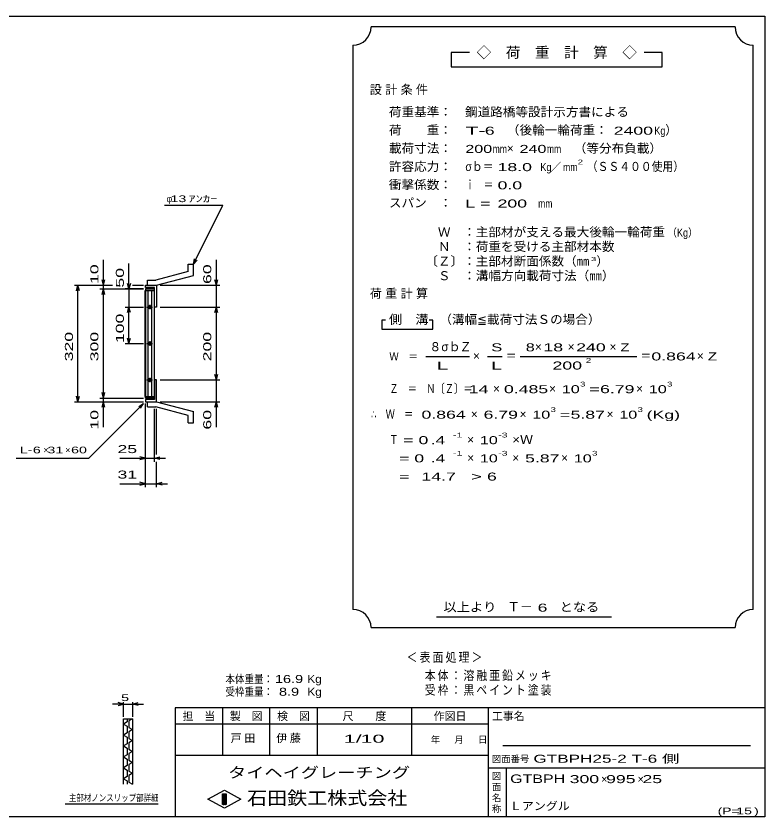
# Model space of a CAD drawing. Units: millimetres, scale not verified. Extents: x -1820 to 1736, y -1282 to 1048.
# Drawn here: x -321 to 1736, y -1152 to 1048 of the extents above; entities that cross this region are included whole.
import ezdxf
from ezdxf.enums import TextEntityAlignment as Align

# ---------------------------------------------------------------- set-up
doc = ezdxf.new("R2010")
doc.units = ezdxf.units.MM
doc.header["$LTSCALE"] = 10
for name, color, linetype, lineweight in [('0_2', 150, 'Continuous', 25), ('16', 3, 'Continuous', 25), ('19', 6, 'Continuous', 25), ('22', 4, 'Continuous', 25), ('24', 2, 'Continuous', 25), ('32', 4, 'Continuous', 25)]:
    doc.layers.add(name, color=color, linetype=linetype, lineweight=lineweight)
doc.styles.add('ベクトル', font='')
doc.styles.get('ベクトル').set_extended_font_data('ベクトル')

msp = doc.modelspace()

# ---------------------------------------------------------------- linework, layer by layer
at = {"layer": '0_2'}
for p, q in [((-1724, 1048.5), (1736, 1048.5)), ((1736, 1048.5), (1736, -1151.5)), ((1736, -851.5), (116, -851.5)), ((116, -851.5), (116, -1151.5)), ((246, -851.5), (246, -981.5)), ((376, -981.5), (376, -851.5)), ((506, -851.5), (506, -981.5)), ((766, -981.5), (766, -851.5)), ((976, -851.5), (976, -1151.5)), ((976, -896.5), (116, -896.5)), ((1696, -956.5), (1016, -956.5)), ((116, -981.5), (976, -981.5)), ((976, -1016.5), (1736, -1016.5)), ((1026, -1151.5), (1026, -1016.5)), ((206, -1102.5), (251, -1077.5)), ((251, -1077.5), (296, -1102.5)), ((246, -1087.5), (256, -1087.5)), ((246, -1117.5), (246, -1087.5)), ((246, -1087.5), (248, -1087.5)), ((248, -1087.5), (248, -1117.5)), ((250, -1117.5), (250, -1087.5)), ((250, -1087.5), (252, -1087.5)), ((252, -1087.5), (252, -1117.5)), ((254, -1117.5), (254, -1087.5)), ((254, -1087.5), (256, -1087.5)), ((256, -1087.5), (256, -1117.5)), ((256, -1087.5), (256, -1117.5)), ((251, -1127.5), (206, -1102.5)), ((256, -1117.5), (246, -1117.5)), ((248, -1117.5), (250, -1117.5)), ((296, -1102.5), (251, -1127.5)), ((252, -1117.5), (254, -1117.5)), ((1736, -1151.5), (-1724, -1151.5))]:
    msp.add_line(p, q, dxfattribs=at)
at = {"layer": '16'}
for p, q in [((33.3, 3.5), (33.3, 294.5)), ((33.3, 294.5), (34, 294.5)), ((59, 299), (34, 299)), ((34, 299), (34, 294.5)), ((34, 294.5), (59, 294.5)), ((34, 294.5), (34, 3.5)), ((59, 294.5), (34, 294.5)), ((41, 294.5), (41, 3.5)), ((52, 3.5), (52, 294.5)), ((59, 294.5), (59, 299)), ((59, 3.5), (59, 294.5)), ((38, 249), (54, 249)), ((48, 252), (44, 252)), ((44, 246), (48, 246)), ((46, 255), (46, 243)), ((46, 155), (46, 143)), ((38, 149), (54, 149)), ((48, 152), (44, 152)), ((44, 146), (48, 146)), ((38, 49), (54, 49)), ((48, 52), (44, 52)), ((44, 46), (48, 46)), ((46, 55), (46, 43)), ((34, 3.5), (33.3, 3.5)), ((34, 3.5), (59, 3.5)), ((34, -1), (34, 3.5)), ((34, 3.5), (59, 3.5)), ((59, 3.5), (59, -1)), ((59, -1), (34, -1))]:
    msp.add_line(p, q, dxfattribs=at)
for centre, radius, start, end in [((44, 249), 3, 90, 270), ((46, 249), 4, 46.6, 133.4), ((46, 249), 4, 226.6, 313.4), ((48, 249), 3, 270, 90), ((44, 149), 3, 90, 270), ((46, 149), 4, 46.6, 133.4), ((46, 149), 4, 226.6, 313.4), ((48, 149), 3, 270, 90), ((44, 49), 3, 90, 270), ((46, 49), 4, 46.6, 133.4), ((46, 49), 4, 226.6, 313.4), ((48, 49), 3, 270, 90)]:
    msp.add_arc(centre, radius, start, end, dxfattribs=at)
at = {"layer": '19'}
for p, q in [((152, 367), (166, 367)), ((152, 347), (152, 367)), ((166, 336), (166, 367)), ((152, 347), (63, 323)), ((65, 309), (166, 336)), ((34, 303), (34, 309)), ((34, 309), (64, 309)), ((40, 323), (63, 323)), ((40, 309), (40, 323)), ((40, 309), (65, 309)), ((64, 309), (65, 308)), ((65, 308), (65, 249)), ((59, 303), (34, 303)), ((59, 249), (59, 303)), ((65, 249), (59, 249)), ((65, 49), (59, 49)), ((59, 49), (59, -5)), ((65, -10), (65, 49)), ((34, -5), (34, -11)), ((59, -5), (34, -5)), ((34, -11), (64, -11)), ((40, -11), (65, -11)), ((40, -25), (40, -11)), ((64, -11), (65, -10)), ((65, -11), (166, -38)), ((40, -25), (63, -25)), ((152, -49), (63, -25)), ((166, -69), (166, -38)), ((152, -69), (152, -49)), ((152, -69), (166, -69))]:
    msp.add_line(p, q, dxfattribs=at)
at = {"layer": '22'}
for p, q in [((87, 529), (247, 529)), ((166, 367), (247, 529)), ((-81, 309), (-81, 379)), ((166, 367), (169, 381.6)), ((166, 367), (176, 378)), ((229, 309), (229, 379)), ((-11, 299), (-11, 369)), ((-161, 309), (-56, 309)), ((-155, 294), (-151, 309)), ((-147, 294), (-151, 309)), ((-151, -11), (-151, 309)), ((-91, 309), (-56, 309)), ((-81, 309), (-85, 324)), ((-81, 309), (-77, 324)), ((-81, 299), (-81, 309)), ((-11, 299), (-15, 314)), ((-7, 314), (-11, 299)), ((-1, 309), (29, 309)), ((-1, 309), (29, 309)), ((75, 309), (239, 309)), ((229, 309), (225, 324)), ((229, 309), (233, 324)), ((229, 249), (229, 309)), ((-91, 299), (29, 299)), ((-85, 284), (-81, 299)), ((-77, 284), (-81, 299)), ((-81, -1), (-81, 299)), ((29, 299), (-21, 299)), ((-11, 299), (-11, 249)), ((-21, 249), (29, 249)), ((-15, 234), (-11, 249)), ((-7, 234), (-11, 249)), ((-11, 149), (-11, 249)), ((75, 249), (239, 249)), ((225, 234), (229, 249)), ((233, 234), (229, 249)), ((229, 49), (229, 249)), ((-11, 149), (-15, 164)), ((-11, 149), (-7, 164)), ((-21, 149), (29, 149)), ((75, 49), (239, 49)), ((229, 49), (225, 64)), ((229, 49), (233, 64)), ((229, -11), (229, 49)), ((-151, -11), (-155, 4)), ((-151, -11), (-147, 4)), ((-81, -1), (-85, 14)), ((-81, -1), (-77, 14)), ((-161, -11), (29, -11)), ((-121, -166), (29, -16)), ((-91, -1), (29, -1)), ((-91, -11), (29, -11)), ((-85, -26), (-81, -11)), ((-81, -11), (-81, -1)), ((-77, -26), (-81, -11)), ((-81, -81), (-81, -11)), ((16, -24), (29, -16)), ((21, -29), (29, -16)), ((34, -176), (34, -16)), ((34, -246), (34, -16)), ((75, -11), (239, -11)), ((225, -26), (229, -11)), ((233, -26), (229, -11)), ((229, -81), (229, -11)), ((59, -176), (59, -30)), ((65, -156), (65, -30)), ((-321, -166), (-121, -166)), ((-36, -166), (34, -166)), ((34, -166), (19, -162)), ((19, -170), (34, -166)), ((34, -166), (59, -166)), ((59, -166), (74, -162)), ((74, -170), (59, -166)), ((59, -166), (89, -166)), ((65, -246), (65, -176)), ((-36, -236), (34, -236)), ((34, -236), (19, -232)), ((19, -240), (34, -236)), ((34, -236), (65, -236)), ((65, -236), (80, -232)), ((80, -240), (65, -236)), ((65, -236), (95, -236))]:
    msp.add_line(p, q, dxfattribs=at)
at = {"layer": '24', "color": 4}
for p, q in [((1654, 1018.5), (654, 1018.5)), ((604, 968.5), (604, -581.5)), ((1704, -581.5), (1704, 968.5)), ((924, 948.5), (874, 948.5)), ((874, 948.5), (874, 908.5)), ((1454, 948.5), (1404, 948.5)), ((1454, 908.5), (1454, 948.5)), ((874, 908.5), (1454, 908.5)), ((694, 213.5), (684, 213.5)), ((684, 213.5), (684, 188.5)), ((824, 213.5), (814, 213.5)), ((824, 188.5), (824, 213.5)), ((684, 188.5), (824, 188.5)), ((804, 113.5), (924, 113.5)), ((974, 113.5), (1014, 113.5)), ((1064, 113.5), (1384, 113.5)), ((834, -601.5), (1314, -601.5)), ((654, -631.5), (1654, -631.5))]:
    msp.add_line(p, q, dxfattribs=at)
for centre, start, end in [((604, 1018.5), 270, 0), ((1704, 1018.5), 180, 270), ((604, -631.5), 0, 90), ((1704, -631.5), 90, 180)]:
    msp.add_arc(centre, 50, start, end, dxfattribs=at)
at = {"layer": '32'}
for p, q in [((-26, -841.5), (-56, -841.5)), ((-26, -841.5), (-41, -837.5)), ((-41, -845.5), (-26, -841.5)), ((-26, -876.5), (-26, -836.5)), ((-26, -841.5), (-1, -841.5)), ((-1, -836.5), (-1, -876.5)), ((-1, -841.5), (14, -837.5)), ((14, -845.5), (-1, -841.5)), ((-1, -841.5), (29, -841.5)), ((-26, -881.5), (-1, -881.5)), ((-26, -1061.5), (-26, -881.5)), ((-16, -890.5), (-26, -896.5)), ((-26, -896.5), (-16, -902.5)), ((-16, -881.5), (-16, -890.5)), ((-1, -881.5), (-11, -887.5)), ((-11, -887.5), (-11, -905.5)), ((-1, -881.5), (-1, -1061.5)), ((-16, -920.5), (-26, -926.5)), ((-16, -902.5), (-16, -920.5)), ((-11, -905.5), (-1, -911.5)), ((-1, -911.5), (-11, -917.5)), ((-11, -917.5), (-11, -935.5)), ((-26, -926.5), (-16, -932.5)), ((-16, -932.5), (-16, -950.5)), ((-11, -935.5), (-1, -941.5)), ((-1, -941.5), (-11, -947.5)), ((-16, -950.5), (-26, -956.5)), ((-26, -956.5), (-16, -962.5)), ((-16, -962.5), (-16, -980.5)), ((-11, -947.5), (-11, -965.5)), ((-11, -965.5), (-1, -971.5)), ((-16, -980.5), (-26, -986.5)), ((-26, -986.5), (-16, -992.5)), ((-1, -971.5), (-11, -977.5)), ((-11, -977.5), (-11, -995.5)), ((-16, -1010.5), (-26, -1016.5)), ((-16, -992.5), (-16, -1010.5)), ((-11, -995.5), (-1, -1001.5)), ((-1, -1001.5), (-11, -1007.5)), ((-11, -1007.5), (-11, -1025.5)), ((-26, -1016.5), (-16, -1022.5)), ((-16, -1022.5), (-16, -1040.5)), ((-11, -1025.5), (-1, -1031.5)), ((-1, -1031.5), (-11, -1037.5)), ((-16, -1040.5), (-26, -1046.5)), ((-26, -1046.5), (-16, -1052.5)), ((-16, -1052.5), (-16, -1061.5)), ((-11, -1037.5), (-11, -1055.5)), ((-11, -1055.5), (-1, -1061.5)), ((69, -1116.5), (-186, -1116.5))]:
    msp.add_line(p, q, dxfattribs=at)

# ---------------------------------------------------------------- texts
at = {"layer": '0_2', "style": 'ベクトル'}
for s, height, p in [('担\u3000当', 21.99, (136, -874.5)), ('製\u3000図', 21.99, (266, -874.5)), ('検\u3000図', 21.99, (396, -874.5)), ('尺\u3000\u3000度', 21.99, (576, -874.5)), ('作図日', 21.99, (826, -874.5)), ('工事名', 21.99, (986, -874.5)), ('年', 18.3, (818, -939)), ('月', 18.3, (883, -939)), ('日', 18.3, (948, -939)), ('図面番号', 18.33, (986, -992)), ('図', 18.3, (986, -1039)), ('面', 18.3, (986, -1069)), ('名', 18.3, (986, -1099)), ('称', 18.3, (986, -1129))]:
    msp.add_text(s, height=height, dxfattribs=at).set_placement(p, align=Align.MIDDLE_LEFT)
at = {"layer": '0_2', "color": 222, "style": 'ベクトル'}
for s, height, width, p in [('タイヘイグレーチング', 29.33, 1.25, (261, -1029.5)), ('石田鉄工株式会社', 36.66, 1.1, (313.5, -1099.5))]:
    msp.add_text(s, height=height, dxfattribs=dict(at, width=width)).set_placement(p, align=Align.MIDDLE_LEFT)
at = {"layer": '22', "color": 2, "style": 'ベクトル'}
for s, height, p in [('φ', 18.3, (92, 546.5)), ('×', 18.3, (-246, -143.5)), ('×', 18.3, (-186, -143.5)), ('×', 22, (1286, -1047.5)), ('×', 22, (1386, -1047.5))]:
    msp.add_text(s, height=height, dxfattribs=at).set_placement(p, align=Align.MIDDLE_LEFT)
for s, height, width, p in [(' 13 ', 18.33, 1.6, (92, 546.5)), ('ｱﾝｶｰ', 18.33, 1.6, (152, 546.5)), (' 25 ', 21.99, 1.65, (-56, -141)), ('L-', 18.33, 1.6, (-311, -143.5)), (' 6 ', 18.33, 1.6, (-286, -143.5)), (' 31 ', 18.33, 1.6, (-246, -143.5)), (' 60 ', 18.33, 1.6, (-181, -143.5)), (' 31 ', 21.99, 1.65, (-56, -211)), ('本体重量：', 21.99, 0.85, (254, -772.5)), (' 16.9', 21.99, 1.35, (379, -772.5)), ('Kg', 21.99, 1.1, (479, -772.5)), ('受枠重量：', 21.99, 0.85, (254, -807.5)), ('  8.9', 21.99, 1.35, (379, -807.5)), ('Kg', 21.99, 1.1, (479, -807.5)), ('1/', 21.99, 2, (579, -936.5)), (' 10 ', 21.99, 2, (609, -936.5)), ('GTBPH25-2 T-6 側                  ', 21.99, 1.6, (1100, -991.5)), ('GTBPH', 23.46, 1.4, (1036, -1046.5)), (' 300 ', 21.99, 1.65, (1186, -1047.5)), (' 995 ', 21.99, 1.65, (1286, -1047.5)), (' 25 ', 21.99, 1.65, (1386, -1047.5)), ('Ｌアングル', 21.99, 1.1, (1035, -1121.5)), ('(P=', 18.33, 1.55, (1606, -1135)), (' 15 ', 18.33, 1.6, (1646, -1135)), (')', 18.3, 1.6, (1706, -1135))]:
    msp.add_text(s, height=height, dxfattribs=dict(at, width=width)).set_placement(p, align=Align.MIDDLE_LEFT)
at = {"layer": '22', "color": 2, "style": 'ベクトル', "width": 1.65}
for s, p in [(' 10 ', (-106, 299)), (' 50 ', (-36, 289)), (' 60 ', (204, 299)), (' 100 ', (-36, 136.5)), (' 320 ', (-176, 86.5)), (' 300 ', (-106, 86.5)), (' 200 ', (204, 86.5)), (' 10 ', (-106, -101)), (' 60 ', (204, -101))]:
    msp.add_text(s, height=21.99, rotation=90, dxfattribs=at).set_placement(p, align=Align.MIDDLE_LEFT)
at = {"layer": '22', "color": 2, "attachment_point": 4, "style": 'ベクトル'}
for s, insert, char_height in [('\\T1.2;\\W0.85;＜表面処理＞', (751.5, -714), 25.66), ('\\T1.19;\\W0.85;本体：溶融亜鉛メッキ', (801.5, -764), 25.66), ('\\T1.19;\\W0.85;受枠：黒ペイント塗装', (801.5, -804), 25.66), ('\\T1.25;戸田\u3000', (268.5, -936.5), 21.99), ('\\T1.25;伊藤\u3000', (393.5, -936.5), 21.99)]:
    msp.add_mtext(s, dxfattribs=dict(at, insert=insert, char_height=char_height))
at = {"layer": '24', "style": 'ベクトル'}
for s, height, p in [('◇\u3000荷\u3000重\u3000計\u3000算\u3000◇', 29.33, (944, 948.5)), ('）', 24.2, (1462, 735)), ('×', 24.2, (1027, 685)), ('／', 22, (1146.5, 633.5)), ('）', 24.2, (1273, 375)), ('σｂ', 24.19, (847, 140)), ('８', 24.2, (814, 140)), ('Ｚ', 24.2, (897, 140)), ('×', 24.2, (1104, 140)), ('×', 24.2, (1194, 140)), ('×', 24.2, (1309, 140)), ('×', 24.2, (934, 115)), ('×', 24.2, (1549, 115)), ('×', 24.2, (989, 25)), ('×', 24.2, (1143, 25)), ('×', 24.2, (1382, 25)), ('×', 24.2, (928, -45)), ('×', 24.2, (1062, -45)), ('×', 24.2, (1301, -45)), ('×', 24.2, (918, -115)), ('×', 24.2, (918, -165)), ('×', 24.2, (1042, -165)), ('×', 24.2, (1176, -165)), ('Ｔ－', 25.66, (1028, -574))]:
    msp.add_text(s, height=height, dxfattribs=at).set_placement(p, align=Align.MIDDLE_LEFT)
for s, height, width, p in [('荷重基準：\u3000', 24.19, 1.05, (703, 785)), ('鋼道路橋等設計示方書による', 24.19, 1.05, (912, 785)), ('荷\u3000\u3000重：\u3000', 24.19, 1.05, (703, 735)), ('（後輪一輪荷重：', 24.19, 1.05, (1027, 735)), ('T-', 21.99, 2, (913, 733.5)), (' 6 ', 21.99, 1.65, (953, 733.5)), (' 2400', 21.99, 1.65, (1307, 733.5)), ('Kg', 21.99, 0.85, (1432, 733.5)), ('載荷寸法：\u3000', 24.19, 1.05, (703, 685)), ('200', 21.99, 1.5, (913, 683.5)), ('mm', 21.99, 0.8, (988, 683.5)), ('240', 21.99, 1.5, (1062, 683.5)), ('mm', 21.99, 0.8, (1137, 683.5)), ('\u3000（等分布負載）', 24.19, 1.05, (1176, 685)), ('許容応力：\u3000', 24.19, 1.05, (703, 635)), ('σｂ＝', 24.19, 0.9, (913, 635)), (' 18.0', 21.99, 1.65, (988, 633.5)), ('Kg', 21.99, 0.85, (1119, 633.5)), ('mm', 21.99, 0.8, (1181.5, 633.5)), ('2', 13.2, 1.5, (1221.5, 647.5)), ('（ＳＳ４００使用）', 24.19, 0.9, (1246.5, 635)), ('衝撃係数：\u3000', 24.19, 1.05, (703, 585)), ('ｉ\u3000＝', 24.19, 0.75, (913, 585)), (' 0.0', 21.99, 1.65, (988, 583.5)), ('スパン\u3000：\u3000', 24.19, 1.05, (703, 535)), ('L =', 21.99, 1.65, (913, 533.5)), (' 200 ', 21.99, 1.65, (988, 533.5)), ('mm', 21.99, 0.8, (1113, 533.5)), ('\u3000Ｗ\u3000：主部材が支える最大後輪一輪荷重', 24.19, 1.05, (803, 455)), ('（Kg）', 21.99, 0.85, (1468, 453.5)), ('\u3000Ｎ\u3000：荷重を受ける主部材本数', 24.19, 1.05, (803, 415)), ('〔Ｚ〕：主部材断面係数（㎜', 24.19, 1.05, (803, 375)), ('3', 11, 1.8, (1258, 381)), ('\u3000Ｓ\u3000：溝幅方向載荷寸法（㎜）', 24.19, 1.05, (803, 335)), ('側\u3000溝', 24.19, 1.1, (703, 215)), ('\u3000（溝幅≦載荷寸法Ｓの場合）', 24.19, 1.05, (807, 215)), ('S', 22, 1.55, (984, 138.5)), ('8', 22, 1.5, (1079, 138.5)), (' 18 ', 21.99, 1.65, (1114, 138.5)), (' 240 ', 21.99, 1.65, (1204, 138.5)), ('Z', 22, 1.4, (1339, 138.5)), ('Ｗ\u3000＝', 21.99, 0.85, (704, 113.5)), ('＝', 24.2, 0.9, (1024, 115)), ('＝', 24.2, 0.9, (1394, 115)), ('0.864', 21.99, 1.65, (1424, 113.5)), ('Z', 22, 1.4, (1579, 113.5)), ('L', 22, 1.8, (984, 88.5)), (' 200 ', 21.99, 1.65, (1139, 88.5)), ('2', 13.2, 1.5, (1244, 102.5)), ('3', 13.2, 1.5, (1228, 37.5)), ('3', 13.2, 1.5, (1467, 37.5)), ('Ｚ\u3000＝\u3000Ｎ〔Ｚ〕＝', 24.19, 0.75, (704, 25)), (' 14 ', 21.99, 1.65, (909, 23.5)), ('0.485', 21.99, 1.65, (1019, 23.5)), ('10', 21.99, 1.5, (1178, 23.5)), ('=', 22, 1.7, (1253, 23.5)), ('6.79', 21.99, 1.65, (1283, 23.5)), ('10', 21.99, 1.5, (1417, 23.5)), ('∴\u3000Ｗ\u3000＝', 24.19, 0.75, (654, -45)), (' 0.864', 21.99, 1.65, (779, -46.5)), ('6.79', 21.99, 1.65, (963, -46.5)), ('10', 21.99, 1.5, (1097, -46.5)), ('3', 13.2, 1.5, (1147, -32.5)), ('=', 22, 1.7, (1172, -46.5)), ('5.87', 21.99, 1.65, (1202, -46.5)), ('10', 21.99, 1.5, (1336, -46.5)), ('3', 13.2, 1.5, (1386, -32.5)), ('(Kg)', 21.99, 1.65, (1411, -46.5)), ('Ｔ', 24.2, 0.75, (704, -115)), (' = 0', 21.99, 1.65, (729, -116.5)), (' .4 ', 21.99, 1.65, (804, -116.5)), ('-1', 13.2, 1.65, (879, -102.5)), ('10', 21.99, 1.5, (953, -116.5)), ('-3', 13.2, 1.65, (1003, -102.5)), ('×Ｗ', 24.19, 1.1, (1042, -115)), ('-1', 13.2, 1.65, (879, -152.5)), ('-3', 13.2, 1.65, (1003, -152.5)), ('3', 13.2, 1.5, (1261, -152.5)), ('  = 0', 21.99, 1.65, (704, -166.5)), (' .4 ', 21.99, 1.65, (804, -166.5)), ('10', 21.99, 1.5, (953, -166.5)), ('5.87', 21.99, 1.65, (1077, -166.5)), ('10', 21.99, 1.5, (1211, -166.5)), ('  =', 21.99, 1.65, (704, -216.5)), (' 14.7', 21.99, 1.65, (779, -216.5)), ('>', 22, 1.7, (929, -216.5)), (' 6 ', 21.99, 1.65, (959, -216.5)), ('以上より\u3000', 24.19, 1.1, (853, -575)), (' 6 ', 21.99, 1.65, (1098, -576.5)), ('となる', 24.19, 1.1, (1172, -575))]:
    msp.add_text(s, height=height, dxfattribs=dict(at, width=width)).set_placement(p, align=Align.MIDDLE_LEFT)
at = {"layer": '24', "attachment_point": 4, "style": 'ベクトル'}
for s, insert, char_height in [('\\T1.28;設計条件', (650.5, 845), 24.19), ('\\T1.28;荷重計算', (650.5, 285), 24.19), ('\\T1.5;\\W2;\\~L\\~', (809, 88.5), 21.99)]:
    msp.add_mtext(s, dxfattribs=dict(at, insert=insert, char_height=char_height))
at = {"layer": '32', "color": 2, "style": 'ベクトル'}
for s, width, p in [(' 5 ', 1.6, (-43.5, -824)), ('主部材ノンスリップ部詳細', 0.8, (-176, -1099))]:
    msp.add_text(s, height=18.33, dxfattribs=dict(at, width=width)).set_placement(p, align=Align.MIDDLE_LEFT)

doc.saveas('drawing.dxf')
